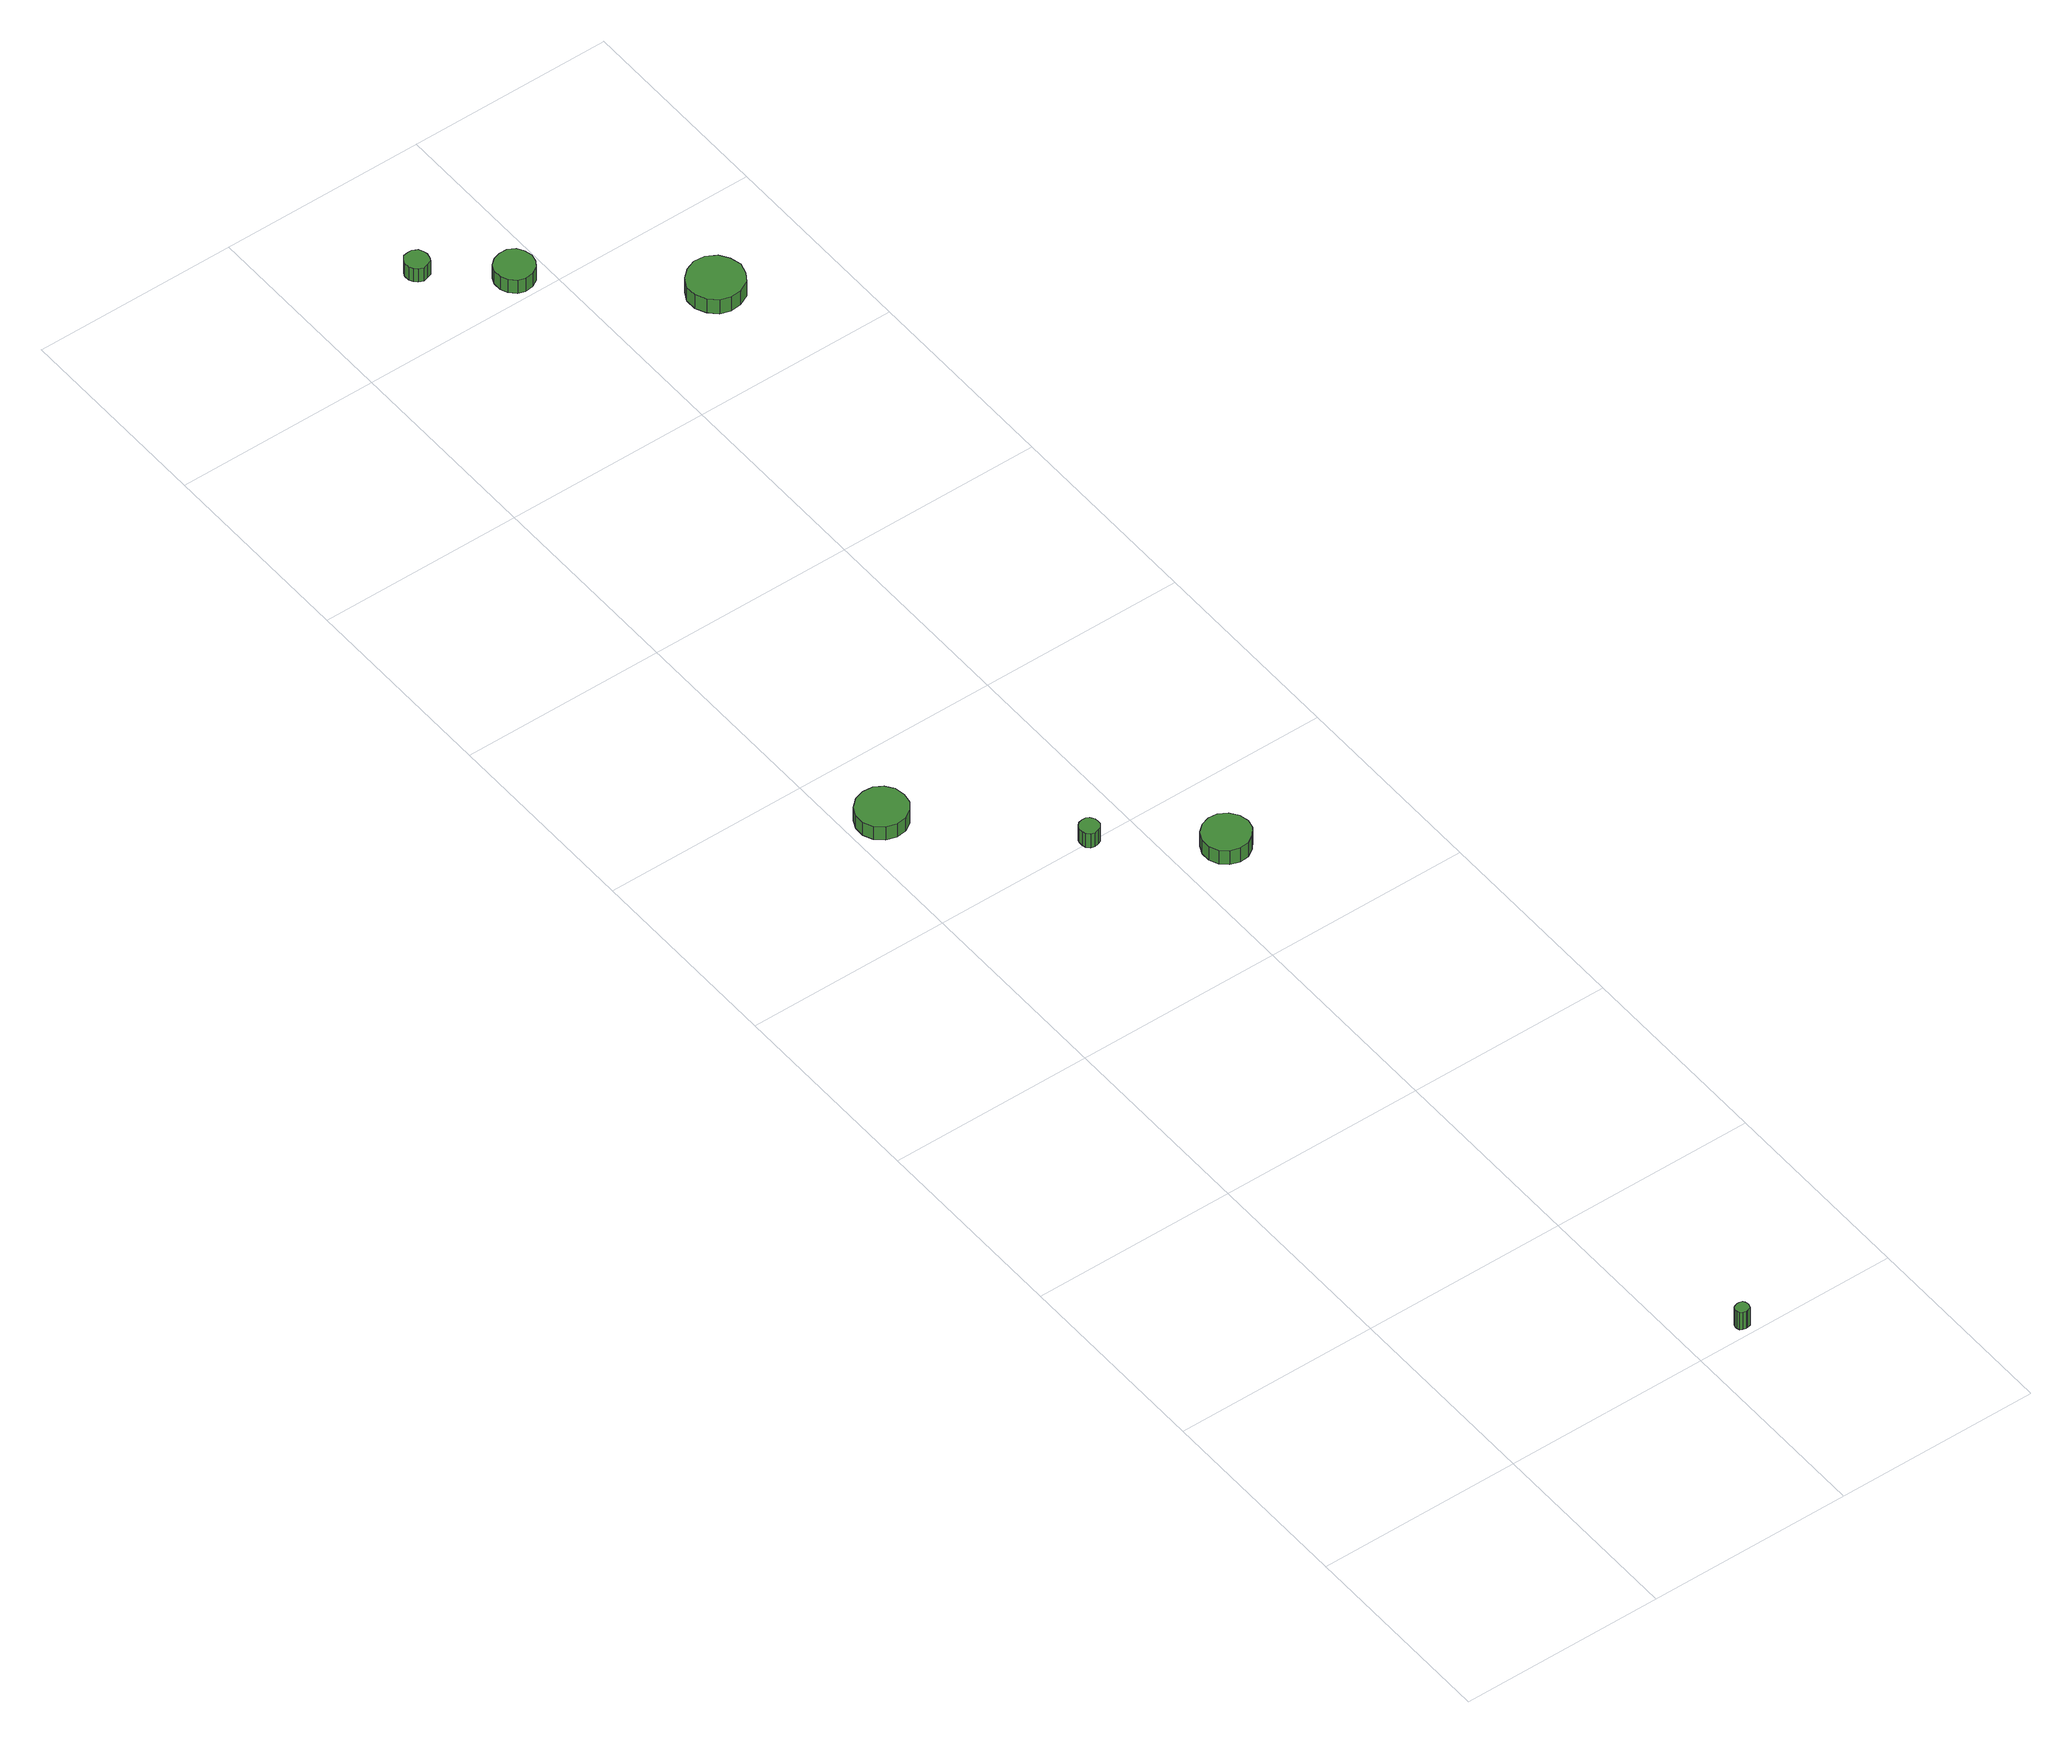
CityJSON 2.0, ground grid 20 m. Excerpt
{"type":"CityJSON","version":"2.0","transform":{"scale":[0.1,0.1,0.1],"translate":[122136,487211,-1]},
"CityObjects":{
"tree1":{"type":"SolitaryVegetationObject","attributes":{"function":"something"},"geometry":[{"type":"MultiSurface","lod":"1","boundaries":[[[0,1,2,3,4,5,6,7,8,9,10,11,12,13,14]],[[15,16,17,18,19,20,21,22,23,24,25,26,27,28,29]],[[0,29,28,1]],[[1,28,27,2]],[[2,27,26,3]],[[3,26,25,4]],[[4,25,24,5]],[[5,24,23,6]],[[6,23,22,7]],[[7,22,21,8]],[[8,21,20,9]],[[9,20,19,10]],[[10,19,18,11]],[[11,18,17,12]],[[12,17,16,13]],[[13,16,15,14]],[[14,15,29,0]]]}]},
"tree2":{"type":"SolitaryVegetationObject","attributes":{"function":"something"},"geometry":[{"type":"MultiSurface","lod":"1","boundaries":[[[30,31,32,33,34,35,36,37,38,39,40,41,42,43,44]],[[45,46,47,48,49,50,51,52,53,54,55,56,57,58,59]],[[30,59,58,31]],[[31,58,57,32]],[[32,57,56,33]],[[33,56,55,34]],[[34,55,54,35]],[[35,54,53,36]],[[36,53,52,37]],[[37,52,51,38]],[[38,51,50,39]],[[39,50,49,40]],[[40,49,48,41]],[[41,48,47,42]],[[42,47,46,43]],[[43,46,45,44]],[[44,45,59,30]]]}]},
"tree3":{"type":"SolitaryVegetationObject","attributes":{"function":"something"},"geometry":[{"type":"MultiSurface","lod":"1","boundaries":[[[60,61,62,63,64,65,66,67,68,69,70,71,72,73,74]],[[75,76,77,78,79,80,81,82,83,84,85,86,87,88,89]],[[60,89,88,61]],[[61,88,87,62]],[[62,87,86,63]],[[63,86,85,64]],[[64,85,84,65]],[[65,84,83,66]],[[66,83,82,67]],[[67,82,81,68]],[[68,81,80,69]],[[69,80,79,70]],[[70,79,78,71]],[[71,78,77,72]],[[72,77,76,73]],[[73,76,75,74]],[[74,75,89,60]]]}]},
"tree4":{"type":"SolitaryVegetationObject","attributes":{"function":"something"},"geometry":[{"type":"MultiSurface","lod":"1","boundaries":[[[90,91,92,93,94,95,96,97,98,99,100,101,102,103,104]],[[105,106,107,108,109,110,111,112,113,114,115,116,117,118,119]],[[90,119,118,91]],[[91,118,117,92]],[[92,117,116,93]],[[93,116,115,94]],[[94,115,114,95]],[[95,114,113,96]],[[96,113,112,97]],[[97,112,111,98]],[[98,111,110,99]],[[99,110,109,100]],[[100,109,108,101]],[[101,108,107,102]],[[102,107,106,103]],[[103,106,105,104]],[[104,105,119,90]]]}]},
"tree5":{"type":"SolitaryVegetationObject","attributes":{"function":"something"},"geometry":[{"type":"MultiSurface","lod":"1","boundaries":[[[120,121,122,123,124,125,126,127,128,129,130,131,132,133,134]],[[135,136,137,138,139,140,141,142,143,144,145,146,147,148,149]],[[120,149,148,121]],[[121,148,147,122]],[[122,147,146,123]],[[123,146,145,124]],[[124,145,144,125]],[[125,144,143,126]],[[126,143,142,127]],[[127,142,141,128]],[[128,141,140,129]],[[129,140,139,130]],[[130,139,138,131]],[[131,138,137,132]],[[132,137,136,133]],[[133,136,135,134]],[[134,135,149,120]]]}]},
"tree6":{"type":"SolitaryVegetationObject","attributes":{"function":"something"},"geometry":[{"type":"MultiSurface","lod":"1","boundaries":[[[150,151,152,153,154,155,156,157,158,159,160,161,162,163,164]],[[165,166,167,168,169,170,171,172,173,174,175,176,177,178,179]],[[150,179,178,151]],[[151,178,177,152]],[[152,177,176,153]],[[153,176,175,154]],[[154,175,174,155]],[[155,174,173,156]],[[156,173,172,157]],[[157,172,171,158]],[[158,171,170,159]],[[159,170,169,160]],[[160,169,168,161]],[[161,168,167,162]],[[162,167,166,163]],[[163,166,165,164]],[[164,165,179,150]]]}]},
"tree7":{"type":"SolitaryVegetationObject","attributes":{"function":"something"},"geometry":[{"type":"MultiSurface","lod":"1","boundaries":[[[180,181,182,183,184,185,186,187,188,189,190,191,192,193,194]],[[195,196,197,198,199,200,201,202,203,204,205,206,207,208,209]],[[180,209,208,181]],[[181,208,207,182]],[[182,207,206,183]],[[183,206,205,184]],[[184,205,204,185]],[[185,204,203,186]],[[186,203,202,187]],[[187,202,201,188]],[[188,201,200,189]],[[189,200,199,190]],[[190,199,198,191]],[[191,198,197,192]],[[192,197,196,193]],[[193,196,195,194]],[[194,195,209,180]]]}]}
},
"vertices":[
[261,13,29],[260,16,29],[259,18,29],[256,19,29],[254,19,29],[251,18,29],[249,17,29],[248,14,29],[248,12,29],[249,9,29],[251,8,29],[254,7,29],[256,7,29],[259,8,29],[260,10,29],[260,10,8],[259,8,8],[256,7,8],[254,7,8],[251,8,8],[249,9,8],[248,12,8],[248,14,8],[249,17,8],[251,18,8],[254,19,8],[256,19,8],[259,18,8],[260,16,8],[261,13,8],
[57,928,24],[55,938,24],[49,946,24],[41,951,24],[31,952,24],[21,949,24],[13,942,24],[9,933,24],[9,923,24],[13,914,24],[21,907,24],[31,904,24],[41,905,24],[49,910,24],[55,918,24],[55,918,8],[49,910,8],[41,905,8],[31,904,8],[21,907,8],[13,914,8],[9,923,8],[9,933,8],[13,942,8],[21,949,8],[31,952,8],[41,951,8],[49,946,8],[55,938,8],[57,928,8],
[168,803,25],[168,806,25],[165,810,25],[162,812,25],[158,812,25],[154,811,25],[151,808,25],[150,805,25],[150,801,25],[151,797,25],[154,794,25],[158,793,25],[162,794,25],[165,795,25],[168,799,25],[168,799,8],[165,795,8],[162,794,8],[158,793,8],[154,794,8],[151,797,8],[150,801,8],[150,805,8],[151,808,8],[154,811,8],[158,812,8],[162,812,8],[165,810,8],[168,806,8],[168,803,8],
[270,726,25],[268,735,25],[262,743,25],[254,748,25],[245,749,25],[236,746,25],[229,740,25],[225,731,25],[225,722,25],[229,713,25],[236,707,25],[245,704,25],[254,705,25],[262,710,25],[268,717,25],[268,717,8],[262,710,8],[254,705,8],[245,704,8],[236,707,8],[229,713,8],[225,722,8],[225,731,8],[229,740,8],[236,746,8],[245,749,8],[254,748,8],[262,743,8],[268,735,8],[270,726,8],
[120,1680,24],[119,1684,24],[117,1688,24],[112,1691,24],[108,1691,24],[103,1690,24],[100,1686,24],[98,1682,24],[98,1677,24],[100,1673,24],[103,1670,24],[108,1668,24],[112,1669,24],[117,1671,24],[119,1675,24],[119,1675,8],[117,1671,8],[112,1669,8],[108,1668,8],[103,1670,8],[100,1673,8],[98,1677,8],[98,1682,8],[100,1686,8],[103,1690,8],[108,1691,8],[112,1691,8],[117,1688,8],[119,1684,8],[120,1680,8],
[190,1625,24],[188,1632,24],[184,1639,24],[177,1643,24],[169,1643,24],[162,1641,24],[156,1636,24],[153,1629,24],[153,1621,24],[156,1614,24],[162,1608,24],[169,1606,24],[177,1607,24],[184,1611,24],[188,1617,24],[188,1617,8],[184,1611,8],[177,1607,8],[169,1606,8],[162,1608,8],[156,1614,8],[153,1621,8],[153,1629,8],[156,1636,8],[162,1641,8],[169,1643,8],[177,1643,8],[184,1639,8],[188,1632,8],[190,1625,8],
[324,1508,25],[321,1519,25],[315,1528,25],[305,1534,25],[294,1535,25],[284,1531,25],[276,1524,25],[271,1514,25],[271,1503,25],[276,1493,25],[284,1485,25],[294,1482,25],[305,1483,25],[315,1488,25],[321,1497,25],[321,1497,8],[315,1488,8],[305,1483,8],[294,1482,8],[284,1485,8],[276,1493,8],[271,1503,8],[271,1514,8],[276,1524,8],[284,1531,8],[294,1535,8],[305,1534,8],[315,1528,8],[321,1519,8],[324,1508,8]
]}
